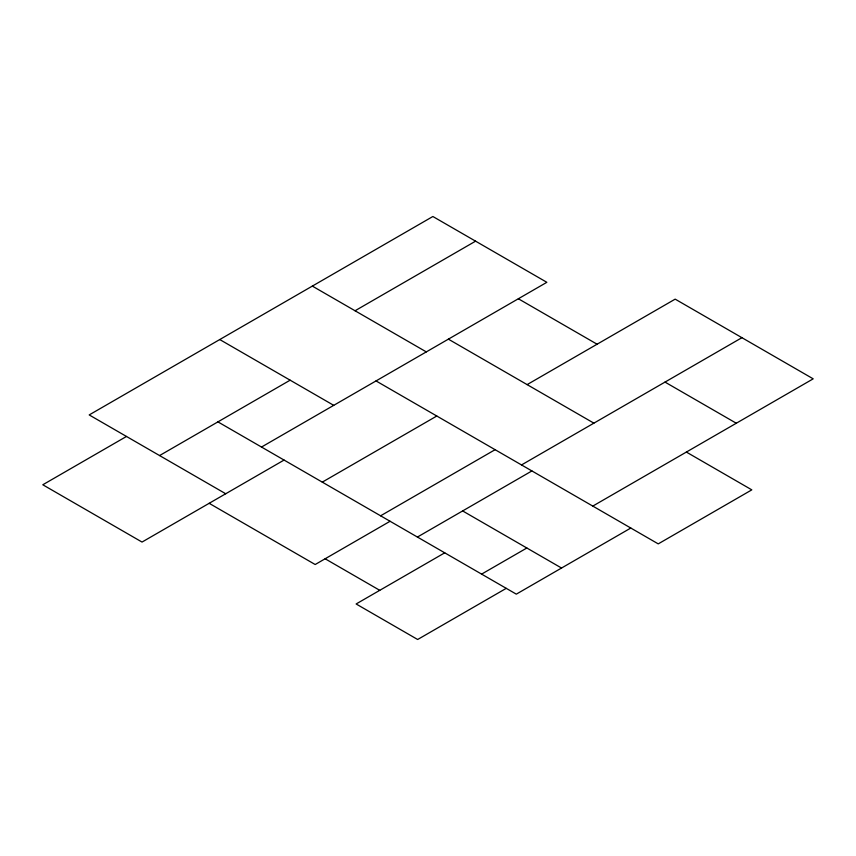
<?xml version="1.0" encoding="UTF-8"?>
<svg xmlns="http://www.w3.org/2000/svg" width="856" height="856" viewBox="0 0 856 856"><rect width="100%" height="100%" fill="white"/><g stroke="black" fill="none" stroke-linecap="round" stroke-linejoin="round"><path stroke-width="1.28" d="M126.485 436.453L42.8 484.774L142.032 542.062L284.064 460.068M355.058 310.76L475.583 241.167M159.58 455.563L290.141 380.182M261.508 447.046L546.845 282.309L432.869 216.504L89.195 414.925L225.716 493.752M322.284 482.131L436.795 416.027M527.125 384.612L675.17 299.14L813.2 378.834L592.791 506.089M380.599 515.804L495.11 449.689M390.079 521.272L315.179 564.521L209.153 503.307M521.518 464.936L741.927 337.681M417.407 537.054L531.908 470.939M444.724 552.826L356.128 603.972L417.653 639.496L506.249 588.35M481.607 574.119L526.847 548M630.808 528.034L516.307 594.15L217.927 421.88M665.016 382.097L736.288 423.239M518.351 298.755L597.092 344.219M686.362 452.064L751.814 489.857L658.243 543.881L376.019 380.931M448.384 339.158L593.882 423.153M312.333 286.097L426.309 351.902M219.746 339.543L333.733 405.348M462.647 510.936L561.536 568.031M325.13 558.775L379.764 590.33"/></g></svg>
